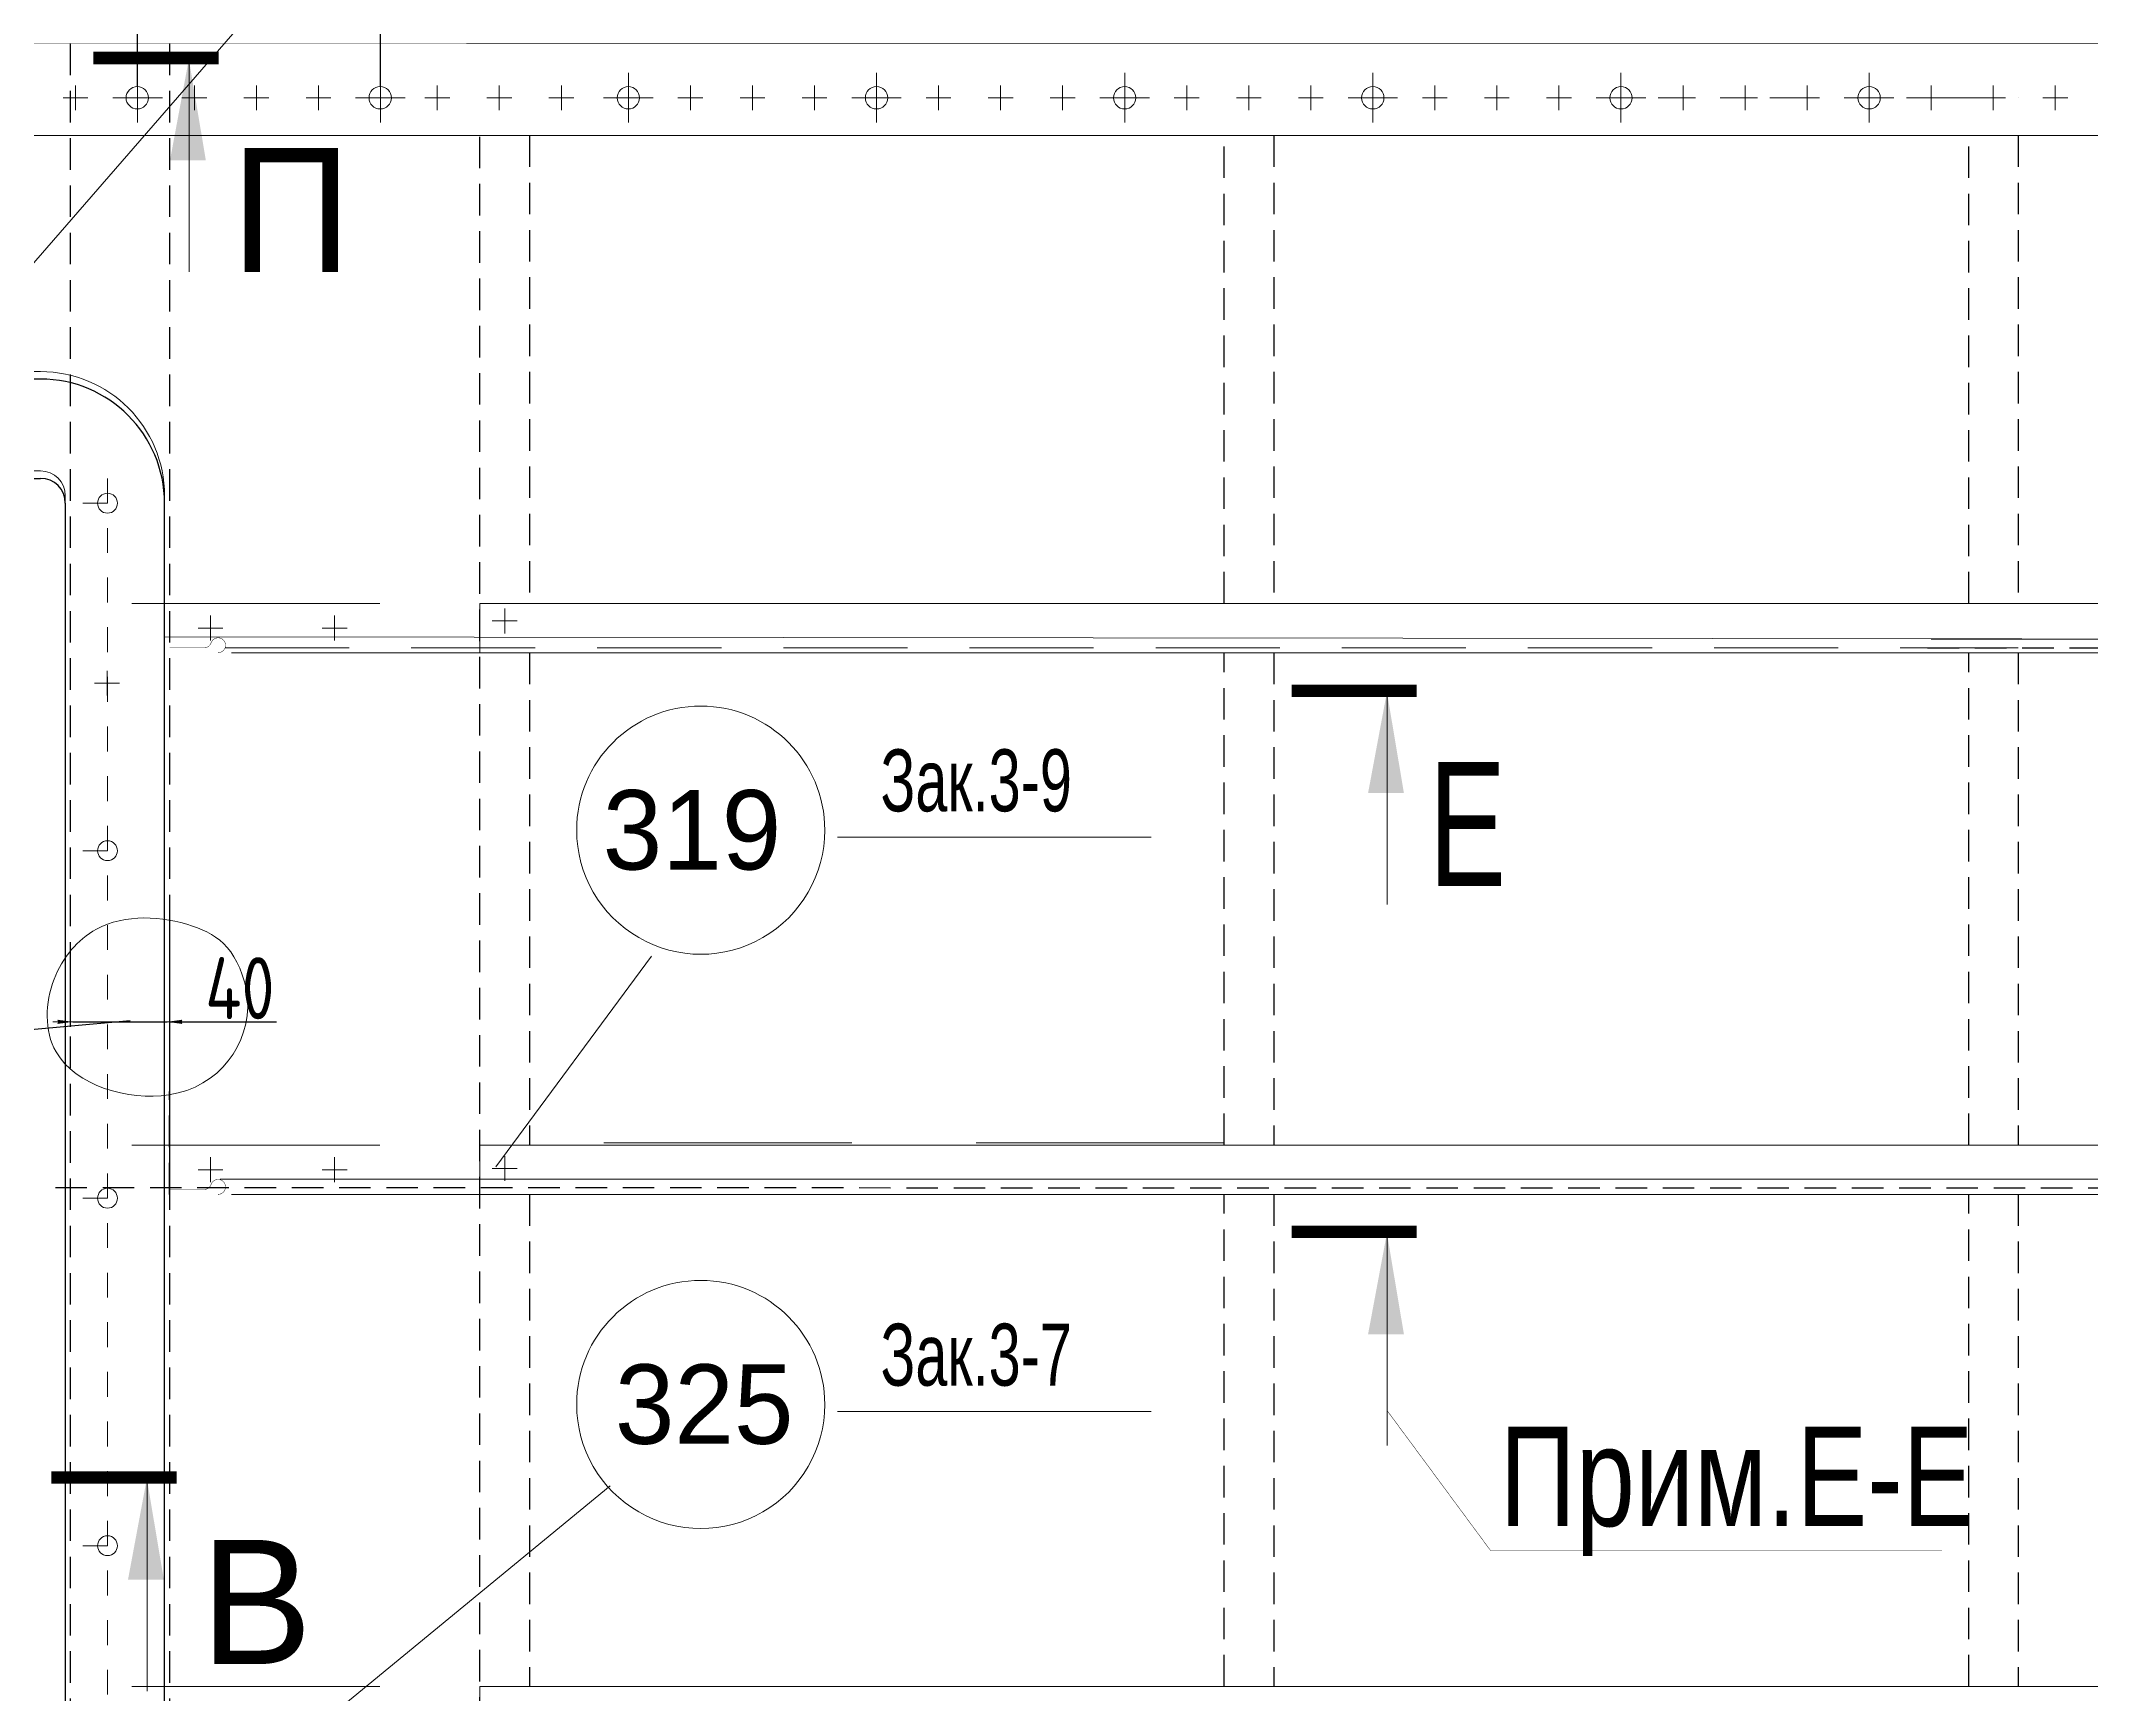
# Model space of a CAD drawing. Header units: millimetres. Extents: x 42007 to 66124, y -556 to 6894.
# Drawn here: x 49736 to 50562, y 4275 to 4941 of the extents above; entities that cross this region are included whole.
import ezdxf

# ---------------------------------------------------------------- set-up
doc = ezdxf.new("R2010")
doc.units = ezdxf.units.MM
for name, pattern in [('DASHED', [19.05, 12.7, -6.35]), ('K5LT32769', [0]), ('K5LT32773', [0]), ('K5LT32782', [150, 100, -50]), ('K5LT32795', [75, 50, -25]), ('K5LT32797', [95.25, 63.5, -31.75]), ('K5LT32798', [20, 10, -10]), ('K5LT32808', [0]), ('K5LT_BASIC', [0]), ('K5LT_THIN', [0])]:
    doc.linetypes.add(name, pattern=pattern)
doc.layers.get('Defpoints').update_dxf_attribs({"color": 250})
doc.layers.add('pen_7', color=1, linetype='Continuous')
doc.styles.add('KDIMTEXTSTYLE', font='GOST_AU.SHX', dxfattribs={"width": 0.96, "oblique": 15, "height": 5})
doc.styles.add('style5', font='arial.ttf', dxfattribs={"height": 3})
doc.dimstyles.new('ISO-10', dxfattribs={"dimscale": 10, "dimtxt": 2.5, "dimasz": 2.5, "dimexe": 1.25, "dimexo": 0, "dimtad": 1, "dimdec": 0, "dimtxsty": 'Standard', "dimcen": 2.5, "dimclrd": 7, "dimclre": 7, "dimclrt": 6, "dimadec": 0, "dimazin": 0, "dimtfac": 1, "dimtdec": 0, "dimtmove": 0, "dimatfit": 3, "dimfxl": 1, "dimarcsym": 0})

# ---------------------------------------------------------------- blocks, each defined once
blk = doc.blocks.new('U10')
at = {"color": 8, "linetype": 'K5LT32808', "lineweight": 18, "true_color": 0x808080}
for p, q in [((-1108.97, 1585.82), (-1455.97, 1585.82)), ((-1455.97, 1545.82), (-1108.97, 1545.82)), ((-1098.97, 1535.82), (-1098.97, 691.84)), ((-1058.97, 691.82), (-1058.97, 1535.82)), ((-1108.97, 681.82), (-1455.98, 681.82)), ((-1108.97, 641.82), (-1455.98, 641.82))]:
    blk.add_line(p, q, dxfattribs=at)
for centre, radius, start, end in [((-1108.97, 1535.82), 50, 0, 90), ((-1108.97, 1535.82), 10, 0, 90), ((-1108.97, 691.82), 10, 270, 0), ((-1108.97, 691.82), 50, 270, 0)]:
    blk.add_arc(centre, radius, start, end, dxfattribs=at)
blk = doc.blocks.new('KDIMARROW_02')
blk.add_hatch(color=0).paths.add_polyline_path([(4.5, 0), (5, 0.66), (0, 0), (5, -0.66)])
at = {"color": 0, "linetype": 'K5LT_THIN', "lineweight": 18}
for p, q in [((0, 0), (-1, 0)), ((5, 0.66), (0, 0)), ((0, 0), (5, -0.66)), ((0, 0), (7, 0)), ((4.5, 0), (5, 0.66)), ((5, -0.66), (4.5, 0))]:
    blk.add_line(p, q, dxfattribs=at)
blk = doc.blocks.new('1549')
at = {"color": 8}
for p, q in [((13568.43, 25928.76), (13221.43, 25928.76)), ((13221.43, 25888.76), (13568.43, 25888.76)), ((13578.43, 25878.76), (13578.43, 25034.78)), ((13618.43, 25034.76), (13618.43, 25878.76)), ((13568.43, 25024.76), (13221.42, 25024.76)), ((13568.43, 24984.76), (13221.43, 24984.76))]:
    blk.add_line(p, q, dxfattribs=at)
for centre, radius, start, end in [((13568.43, 25878.76), 50, 0, 90), ((13568.43, 25878.76), 10, 0, 90), ((13568.43, 25034.76), 10, 270, 0), ((13568.43, 25034.76), 50, 270, 0)]:
    blk.add_arc(centre, radius, start, end, dxfattribs=at)
blk = doc.blocks.new('*D276')
at = {"color": 7, "lineweight": -2, "transparency": 16777216}
for p, q in [((49774.47, 4927.77), (49774.47, 5036.98)), ((52572.02, 4913.27), (52572.02, 5036.98)), ((49799.47, 5024.48), (52547.02, 5024.48))]:
    blk.add_line(p, q, dxfattribs=at)
at = {"color": 7, "transparency": 16777216}
for points in [[(49799.47, 5028.65), (49799.47, 5020.32), (49774.47, 5024.48)], [(52547.02, 5028.65), (52547.02, 5020.32), (52572.02, 5024.48)]]:
    blk.add_solid(points, dxfattribs=at)
at = {"layer": 'Defpoints', "color": 0, "transparency": 16777216}
for p in [(52572.02, 5024.48), (49774.47, 4927.77), (52572.02, 4913.27)]:
    blk.add_point(p, dxfattribs=at)
at = {"color": 6, "transparency": 16777216, "insert": (51295.73, 5043.23), "char_height": 25, "attachment_point": 5}
blk.add_mtext('28х100=2800', dxfattribs=at)

msp = doc.modelspace()

# ---------------------------------------------------------------- hatches: boundary and pattern name
for points in [[(49787.55, 4892.553), (49801.998, 4892.553), (49795.149, 4933.291)], [(50270.337, 4637.634), (50284.785, 4637.634), (50277.937, 4678.372)], [(50270.337, 4419.634), (50284.785, 4419.634), (50277.937, 4460.372)], [(49770.622, 4320.74), (49785.07, 4320.74), (49778.221, 4361.477)]]:
    msp.add_hatch(color=7).paths.add_polyline_path(points)

# ---------------------------------------------------------------- linework, layer by layer
at = {"color": 7, "linetype": 'K5LT32769', "lineweight": 18}
for p, q in [((49674.213, 4784.082), (49921.154, 5068.176)), ((49795.239, 4933.773), (49795.239, 4847.675)), ((49774.469, 4927.772), (49774.469, 4907.772)), ((49872.362, 4927.772), (49872.362, 4907.772)), ((49972.255, 4927.772), (49972.255, 4907.772)), ((49972.255, 4927.772), (49972.255, 4907.772)), ((50072.255, 4927.772), (50072.255, 4907.772)), ((50072.255, 4927.772), (50072.255, 4907.772)), ((50172.255, 4927.772), (50172.255, 4907.772)), ((50172.255, 4927.772), (50172.255, 4907.772)), ((50272.255, 4927.772), (50272.255, 4907.772)), ((50272.255, 4927.772), (50272.255, 4907.772)), ((50372.255, 4927.772), (50372.255, 4907.772)), ((50372.255, 4927.772), (50372.255, 4907.772)), ((50472.255, 4927.772), (50472.255, 4907.772)), ((50472.255, 4927.772), (50472.255, 4907.772)), ((49744.469, 4917.772), (49754.469, 4917.772)), ((49744.469, 4917.772), (49754.469, 4917.772)), ((49749.469, 4922.772), (49749.469, 4912.772)), ((49749.469, 4922.772), (49749.469, 4912.772)), ((49764.469, 4917.772), (49784.469, 4917.772)), ((49792.362, 4917.772), (49802.362, 4917.772)), ((49792.362, 4917.772), (49802.362, 4917.772)), ((49797.362, 4922.772), (49797.362, 4912.772)), ((49797.362, 4922.772), (49797.362, 4912.772)), ((49817.362, 4917.772), (49827.362, 4917.772)), ((49817.362, 4917.772), (49827.362, 4917.772)), ((49822.362, 4922.772), (49822.362, 4912.772)), ((49822.362, 4922.772), (49822.362, 4912.772)), ((49842.362, 4917.772), (49852.362, 4917.772)), ((49842.362, 4917.772), (49852.362, 4917.772)), ((49847.362, 4922.772), (49847.362, 4912.772)), ((49847.362, 4922.772), (49847.362, 4912.772)), ((49862.362, 4917.772), (49882.362, 4917.772)), ((49890.255, 4917.772), (49900.255, 4917.772)), ((49890.255, 4917.772), (49900.255, 4917.772)), ((49895.255, 4922.772), (49895.255, 4912.772)), ((49895.255, 4922.772), (49895.255, 4912.772)), ((49915.255, 4917.772), (49925.255, 4917.772)), ((49915.255, 4917.772), (49925.255, 4917.772)), ((49920.255, 4922.772), (49920.255, 4912.772)), ((49920.255, 4922.772), (49920.255, 4912.772)), ((49940.255, 4917.772), (49950.255, 4917.772)), ((49940.255, 4917.772), (49950.255, 4917.772)), ((49945.255, 4922.772), (49945.255, 4912.772)), ((49945.255, 4922.772), (49945.255, 4912.772)), ((49962.255, 4917.772), (49982.255, 4917.772)), ((49962.255, 4917.772), (49982.255, 4917.772)), ((49992.255, 4917.772), (50002.255, 4917.772)), ((49992.255, 4917.772), (50002.255, 4917.772)), ((49997.255, 4922.772), (49997.255, 4912.772)), ((49997.255, 4922.772), (49997.255, 4912.772)), ((50017.255, 4917.772), (50027.255, 4917.772)), ((50017.255, 4917.772), (50027.255, 4917.772)), ((50022.255, 4922.772), (50022.255, 4912.772)), ((50022.255, 4922.772), (50022.255, 4912.772)), ((50042.255, 4917.772), (50052.255, 4917.772)), ((50042.255, 4917.772), (50052.255, 4917.772)), ((50047.255, 4922.772), (50047.255, 4912.772)), ((50047.255, 4922.772), (50047.255, 4912.772)), ((50062.255, 4917.772), (50082.255, 4917.772)), ((50062.255, 4917.772), (50082.255, 4917.772)), ((50092.255, 4917.772), (50102.255, 4917.772)), ((50092.255, 4917.772), (50102.255, 4917.772)), ((50097.255, 4922.772), (50097.255, 4912.772)), ((50097.255, 4922.772), (50097.255, 4912.772)), ((50117.255, 4917.772), (50127.255, 4917.772)), ((50117.255, 4917.772), (50127.255, 4917.772)), ((50122.255, 4922.772), (50122.255, 4912.772)), ((50122.255, 4922.772), (50122.255, 4912.772)), ((50142.255, 4917.772), (50152.255, 4917.772)), ((50142.255, 4917.772), (50152.255, 4917.772)), ((50147.255, 4922.772), (50147.255, 4912.772)), ((50147.255, 4922.772), (50147.255, 4912.772)), ((50162.255, 4917.772), (50182.255, 4917.772)), ((50162.255, 4917.772), (50182.255, 4917.772)), ((50192.255, 4917.772), (50202.255, 4917.772)), ((50192.255, 4917.772), (50202.255, 4917.772)), ((50197.255, 4922.772), (50197.255, 4912.772)), ((50197.255, 4922.772), (50197.255, 4912.772)), ((50217.255, 4917.772), (50227.255, 4917.772)), ((50217.255, 4917.772), (50227.255, 4917.772)), ((50222.255, 4922.772), (50222.255, 4912.772)), ((50222.255, 4922.772), (50222.255, 4912.772)), ((50242.255, 4917.772), (50252.255, 4917.772)), ((50242.255, 4917.772), (50252.255, 4917.772)), ((50247.255, 4922.772), (50247.255, 4912.772)), ((50247.255, 4922.772), (50247.255, 4912.772)), ((50262.255, 4917.772), (50282.255, 4917.772)), ((50262.255, 4917.772), (50282.255, 4917.772)), ((50292.255, 4917.772), (50302.255, 4917.772)), ((50292.255, 4917.772), (50302.255, 4917.772)), ((50297.255, 4922.772), (50297.255, 4912.772)), ((50297.255, 4922.772), (50297.255, 4912.772)), ((50317.255, 4917.772), (50327.255, 4917.772)), ((50317.255, 4917.772), (50327.255, 4917.772)), ((50322.255, 4922.772), (50322.255, 4912.772)), ((50322.255, 4922.772), (50322.255, 4912.772)), ((50342.255, 4917.772), (50352.255, 4917.772)), ((50342.255, 4917.772), (50352.255, 4917.772)), ((50347.255, 4922.772), (50347.255, 4912.772)), ((50347.255, 4922.772), (50347.255, 4912.772)), ((50362.255, 4917.772), (50382.255, 4917.772)), ((50362.255, 4917.772), (50382.255, 4917.772)), ((50362.255, 4917.772), (50372.255, 4917.772)), ((50362.255, 4917.772), (50372.255, 4917.772)), ((50387.255, 4917.772), (50397.255, 4917.772)), ((50387.255, 4917.772), (50397.255, 4917.772)), ((50392.255, 4917.772), (50402.255, 4917.772)), ((50392.255, 4917.772), (50402.255, 4917.772)), ((50397.255, 4922.772), (50397.255, 4912.772)), ((50412.255, 4917.772), (50422.255, 4917.772)), ((50412.255, 4917.772), (50422.255, 4917.772)), ((50417.255, 4917.772), (50427.255, 4917.772)), ((50417.255, 4917.772), (50427.255, 4917.772)), ((50422.255, 4922.772), (50422.255, 4912.772)), ((50422.255, 4922.772), (50422.255, 4912.772)), ((50432.255, 4917.772), (50452.255, 4917.772)), ((50432.255, 4917.772), (50452.255, 4917.772)), ((50442.255, 4917.772), (50452.255, 4917.772)), ((50442.255, 4917.772), (50452.255, 4917.772)), ((50447.255, 4922.772), (50447.255, 4912.772)), ((50447.255, 4922.772), (50447.255, 4912.772)), ((50462.255, 4917.772), (50482.255, 4917.772)), ((50462.255, 4917.772), (50482.255, 4917.772)), ((50462.255, 4917.772), (50472.255, 4917.772)), ((50462.255, 4917.772), (50472.255, 4917.772)), ((50487.255, 4917.772), (50497.255, 4917.772)), ((50487.255, 4917.772), (50497.255, 4917.772)), ((50492.255, 4917.772), (50502.255, 4917.772)), ((50492.255, 4917.772), (50502.255, 4917.772)), ((50492.255, 4917.772), (50512.255, 4917.772)), ((50492.255, 4917.772), (50512.255, 4917.772)), ((50497.255, 4922.772), (50497.255, 4912.772)), ((50497.255, 4922.772), (50497.255, 4912.772)), ((50512.255, 4917.772), (50522.255, 4917.772)), ((50512.255, 4917.772), (50522.255, 4917.772)), ((50517.255, 4917.772), (50527.255, 4917.772)), ((50517.255, 4917.772), (50527.255, 4917.772)), ((50517.255, 4917.772), (50527.255, 4917.772)), ((50517.255, 4917.772), (50527.255, 4917.772)), ((50522.255, 4922.772), (50522.255, 4912.772)), ((50522.255, 4922.772), (50522.255, 4912.772)), ((50522.255, 4922.772), (50522.255, 4912.772)), ((50522.255, 4922.772), (50522.255, 4912.772)), ((50532.255, 4917.772), (50532.362, 4917.772)), ((50532.255, 4917.772), (50532.362, 4917.772)), ((50542.255, 4917.772), (50552.255, 4917.772)), ((50542.255, 4917.772), (50552.255, 4917.772)), ((50542.255, 4917.772), (50552.255, 4917.772)), ((50542.255, 4917.772), (50552.255, 4917.772)), ((50547.255, 4922.772), (50547.255, 4912.772)), ((50547.255, 4922.772), (50547.255, 4912.772)), ((50547.255, 4922.772), (50547.255, 4912.772)), ((50547.255, 4922.772), (50547.255, 4912.772)), ((50532.362, 4902.588), (49715.362, 4902.588)), ((49715.363, 4902.588), (50532.362, 4902.588)), ((51868.631, 4902.588), (50495.821, 4902.588)), ((50495.821, 4902.588), (51868.631, 4902.588)), ((49803.882, 4709.128), (49803.882, 4699.128)), ((49853.882, 4709.128), (49853.882, 4699.128)), ((49912.362, 4694.189), (49912.362, 4714.016)), ((50532.362, 4714.016), (49912.362, 4714.016)), ((49922.414, 4711.992), (49922.414, 4701.992)), ((51868.631, 4714.016), (50495.821, 4714.016)), ((49785.378, 4700.644), (50533.785, 4699.747)), ((49798.882, 4704.128), (49808.882, 4704.128)), ((49848.882, 4704.128), (49858.882, 4704.128)), ((49917.414, 4706.992), (49927.414, 4706.992)), ((49912.362, 4694.189), (50532.362, 4694.189)), ((50495.821, 4694.189), (51868.631, 4694.189)), ((50497.245, 4699.707), (51870.054, 4698.062)), ((49762.167, 4686.951), (49762.167, 4676.951)), ((49757.167, 4681.951), (49767.167, 4681.951)), ((50278.027, 4678.854), (50278.027, 4592.756)), ((50182.952, 4619.939), (50056.506, 4619.939)), ((49981.516, 4571.922), (49918.832, 4487.132)), ((50532.362, 4495.816), (49912.362, 4495.816)), ((49912.362, 4475.988), (49912.362, 4495.816)), ((51868.631, 4495.816), (50495.821, 4495.816)), ((49798.882, 4485.928), (49808.882, 4485.928)), ((49803.882, 4490.928), (49803.882, 4480.928)), ((49848.882, 4485.928), (49858.882, 4485.928)), ((49853.882, 4490.928), (49853.882, 4480.928)), ((49917.414, 4486.379), (49927.414, 4486.379)), ((49922.414, 4491.379), (49922.414, 4481.379)), ((50532.362, 4482.051), (49807.779, 4482.064)), ((51868.631, 4482.025), (50495.821, 4482.05)), ((49912.362, 4475.989), (50532.362, 4475.989)), ((50495.821, 4475.989), (51868.631, 4475.989)), ((50278.027, 4460.854), (50278.027, 4374.756)), ((50182.952, 4388.57), (50056.506, 4388.57)), ((49778.311, 4361.959), (49778.311, 4275.862)), ((49855.358, 4268.508), (49964.882, 4358.563)), ((50532.362, 4277.718), (49912.362, 4277.718)), ((49912.362, 4257.891), (49912.362, 4277.718)), ((51868.631, 4277.718), (50495.821, 4277.718))]:
    msp.add_line(p, q, dxfattribs=at)
at = {"color": 7}
for p, q in [((49774.469, 4922.271), (49774.469, 5071.355)), ((49872.362, 4922.271), (49872.362, 5071.355)), ((49787.362, 4586.309), (49787.362, 4543.525)), ((49747.37, 4573.927), (49747.37, 4543.525)), ((49748.37, 4545.525), (49786.362, 4545.525)), ((49787.362, 4545.525), (49830.532, 4545.525))]:
    msp.add_line(p, q, dxfattribs=at)
at = {"color": 0, "linetype": 'DASHED'}
for p, q in [((49747.374, 4939.588), (49747.362, 3822.588)), ((49787.374, 4939.587), (49787.362, 3822.588)), ((49912.362, 3822.588), (49912.362, 4902.588)), ((49932.362, 4902.588), (49932.362, 4714.016)), ((50212.362, 4714.016), (50212.362, 4902.588)), ((50232.362, 4902.588), (50232.362, 4714.016)), ((50512.362, 4714.016), (50512.362, 4902.588)), ((50512.362, 4714.016), (50512.362, 4902.588)), ((50532.362, 4902.588), (50532.362, 4714.016)), ((50532.362, 4902.588), (50532.362, 4714.016)), ((49932.362, 4694.189), (49932.362, 4495.816)), ((50212.362, 4495.816), (50212.362, 4694.189)), ((50232.362, 4694.189), (50232.362, 4495.816)), ((50495.821, 4696.171), (51868.631, 4696.171)), ((50512.362, 4495.816), (50512.362, 4694.189)), ((50512.362, 4495.816), (50512.362, 4694.189)), ((50532.362, 4694.189), (50532.362, 4495.816)), ((50532.362, 4694.189), (50532.362, 4495.816)), ((49787.362, 4586.309), (49787.362, 4475.988)), ((49787.362, 4475.988), (49787.362, 4517.417)), ((49741.401, 4478.745), (51868.631, 4478.35)), ((49932.362, 4475.989), (49932.362, 4277.718)), ((50212.362, 4277.718), (50212.362, 4475.989)), ((50232.362, 4475.989), (50232.362, 4277.718)), ((50512.362, 4277.718), (50512.362, 4475.989)), ((50512.362, 4277.718), (50512.362, 4475.989)), ((50532.362, 4475.989), (50532.362, 4277.718)), ((50532.362, 4475.989), (50532.362, 4277.718))]:
    msp.add_line(p, q, dxfattribs=at)
at = {"color": 7, "linetype": 'K5LT32798', "lineweight": 18}
for p, q in [((49762.362, 4764.433), (49762.362, 3904.433)), ((49752.362, 4754.433), (49772.362, 4754.433)), ((49752.362, 4614.433), (49772.362, 4614.433)), ((49752.362, 4474.433), (49772.362, 4474.433)), ((49752.362, 4334.433), (49772.362, 4334.433))]:
    msp.add_line(p, q, dxfattribs=at)
at = {"color": 7, "linetype": 'K5LT32782', "lineweight": 18}
for p, q in [((49772.167, 4714.016), (49912.362, 4714.016)), ((49912.362, 4694.188), (49772.167, 4694.188)), ((49772.167, 4495.816), (49912.362, 4495.816)), ((50212.362, 4496.761), (49932.362, 4496.761)), ((49912.362, 4475.988), (49772.167, 4475.988)), ((49772.167, 4277.718), (49912.362, 4277.718))]:
    msp.add_line(p, q, dxfattribs=at)
at = {"color": 7, "linetype": 'K5LT32795', "lineweight": 18}
msp.add_line((49809.753, 4696.171), (50532.362, 4696.171), dxfattribs=at)
at = {"color": 0}
msp.add_line((49523.818, 4523.62), (49771.535, 4546.028), dxfattribs=at)
at = {"color": 7, "linetype": 'K5LT32797', "const_width": 0.18}
for points in [[(49715.362, 4939.588), (50532.362, 4939.579)], [(50495.821, 4939.579), (51868.631, 4939.563)]]:
    msp.add_lwpolyline(points, dxfattribs=at)
at = {"color": 0, "const_width": 5}
for points in [[(49756.715, 4933.773), (49807.197, 4933.773)], [(50239.503, 4678.854), (50289.984, 4678.854)], [(50239.503, 4460.854), (50289.984, 4460.854)], [(49739.787, 4361.959), (49790.269, 4361.959)]]:
    msp.add_lwpolyline(points, dxfattribs=at)
at = {"color": 5, "linetype": 'K5LT_BASIC', "true_color": 0x0000ff, "const_width": 0.6}
for points in [[(49807.197, 4933.773), (49756.715, 4933.773)], [(50289.984, 4678.854), (50239.503, 4678.854)], [(50289.984, 4460.854), (50239.503, 4460.854)], [(49790.269, 4361.959), (49739.787, 4361.959)]]:
    msp.add_lwpolyline(points, dxfattribs=at)
at = {"color": 7, "linetype": 'K5LT32773', "const_width": 0.18}
for points in [[(49787.372, 4696.171), (49801.551, 4696.171, 0.2697024), (49804.018, 4697.908, -2.053075), (49806.93, 4694.188)], [(49787.367, 4477.971), (49801.546, 4477.971, 0.2697024), (49804.013, 4479.708, -2.053075), (49806.926, 4475.988)]]:
    msp.add_lwpolyline(points, format="xyb", dxfattribs=at)
at = {"color": 7, "linetype": 'K5LT32769', "const_width": 0.18}
msp.add_lwpolyline([(50278.027, 4388.856), (50319.683, 4332.508), (50501.635, 4332.508)], dxfattribs=at)
at = {"color": 7, "linetype": 'K5LT32769', "lineweight": 18}
for centre, radius in [((49774.362, 4917.772), 4.5), ((49872.255, 4917.772), 4.5), ((49972.255, 4917.772), 4.5), ((50072.255, 4917.772), 4.5), ((50172.255, 4917.772), 4.5), ((50272.255, 4917.772), 4.5), ((50372.255, 4917.772), 4.5), ((50472.255, 4917.772), 4.5), ((49762.362, 4754.433), 4), ((49762.362, 4614.433), 4), ((49762.362, 4474.433), 4), ((49762.362, 4334.433), 4)]:
    msp.add_circle(centre, radius, dxfattribs=at)
for centre, start, end in [((50001.427, 4622.71), 0, 179.999977), ((50001.427, 4622.71), 179.999977, 0), ((50001.427, 4391.34), 0, 179.999977), ((50001.427, 4391.34), 179.999977, 0)]:
    msp.add_arc(centre, 50, start, end, dxfattribs=at)
msp.add_open_spline([(49818.984, 4554.844), (49815.718, 4574.369), (49798.231, 4587.252), (49759.461, 4589.747), (49737.502, 4563.202), (49736.249, 4523.477), (49798.341, 4505.804), (49819.682, 4536.395), (49818.984, 4554.844)], degree=3, knots=[0, 0, 0, 0, 0.1497064, 0.3161177, 0.4254612, 0.547523, 0.7458733, 1, 1, 1, 1], dxfattribs=at)

# ---------------------------------------------------------------- block references
msp.add_blockref('U10', (50844.336, 3221.616), dxfattribs=at)
at = {"color": 0}
msp.add_blockref('1549', (36166.928, -21124.325), dxfattribs=at)
at = {"color": 7, "rotation": 180}
msp.add_blockref('KDIMARROW_02', (49747.37, 4545.525), dxfattribs=at)
at = {"color": 7}
msp.add_blockref('KDIMARROW_02', (49787.362, 4545.525), dxfattribs=at)

# ---------------------------------------------------------------- texts
at = {"color": 7, "char_height": 3, "attachment_point": 1, "rotation": 359.99983, "style": 'style5'}
for s, insert in [('\\H3.5;\\W0.965;\\Q15;\\Q0;\\H50.00;П', (49812.121, 4897.528)), ('\\H3.5;\\W0.965;\\Q15;\\Q0;\\W0.665;\\H50.00;Е', (50294.908, 4650.222)), ('\\H3.5;\\W0.965;\\Q15;\\Q0;\\W0.765;\\H40.00;Прим.Е-Е', (50323.345, 4382.334)), ('\\H3.5;\\W0.965;\\Q15;\\Q0;\\H50.00;В', (49799.863, 4336.786))]:
    msp.add_mtext(s, dxfattribs=dict(at, insert=insert))
at = {"color": 7}
for s, insert, char_height, attachment_point, style in [('\\H3.5;\\W0.965;\\Q15;\\Q0;\\W0.665;\\H25.00;Зак.3-9', (50073.882, 4655.282), 3, 1, 'style5'), ('\\A1;\\H25.0;\\W0.965;\\Q0;\\H25.0;\\W0.965;\\Q0;\\Q0;40', (49815.727, 4559.034), 5, 5, 'KDIMTEXTSTYLE'), ('\\H3.5;\\W0.965;\\Q15;\\Q0;\\W0.665;\\H25.00;Зак.3-7', (50073.882, 4423.912), 3, 1, 'style5')]:
    msp.add_mtext(s, dxfattribs=dict(at, insert=insert, char_height=char_height, attachment_point=attachment_point, style=style))
at = {"layer": 'pen_7', "color": 2, "linetype": 'Continuous', "char_height": 40, "attachment_point": 1, "style": 'style5'}
for s, insert in [('\\H3.5;\\W0.965;\\Q15;\\Q0;\\H32.00;319', (49961.914, 4638.853)), ('\\H3.5;\\W0.965;\\Q15;\\Q0;\\H32.00;325', (49966.827, 4407.484))]:
    msp.add_mtext(s, dxfattribs=dict(at, insert=insert))

# ---------------------------------------------------------------- dimensions: what is measured, and where the dimension line sits
at = {"color": 4}
dim = msp.add_linear_dim(base=(52572.024, 5024.482), p1=(49774.469, 4927.772), p2=(52572.024, 4913.272), text='28х100=2800', dimstyle='ISO-10', override={"dimfxl": 1.25}, dxfattribs=at)
dim.commit()
dim.dimension.update_dxf_attribs({"geometry": '*D276', "text_midpoint": (51295.732, 5024.482), "dimtype": 160})

doc.saveas('drawing.dxf')
